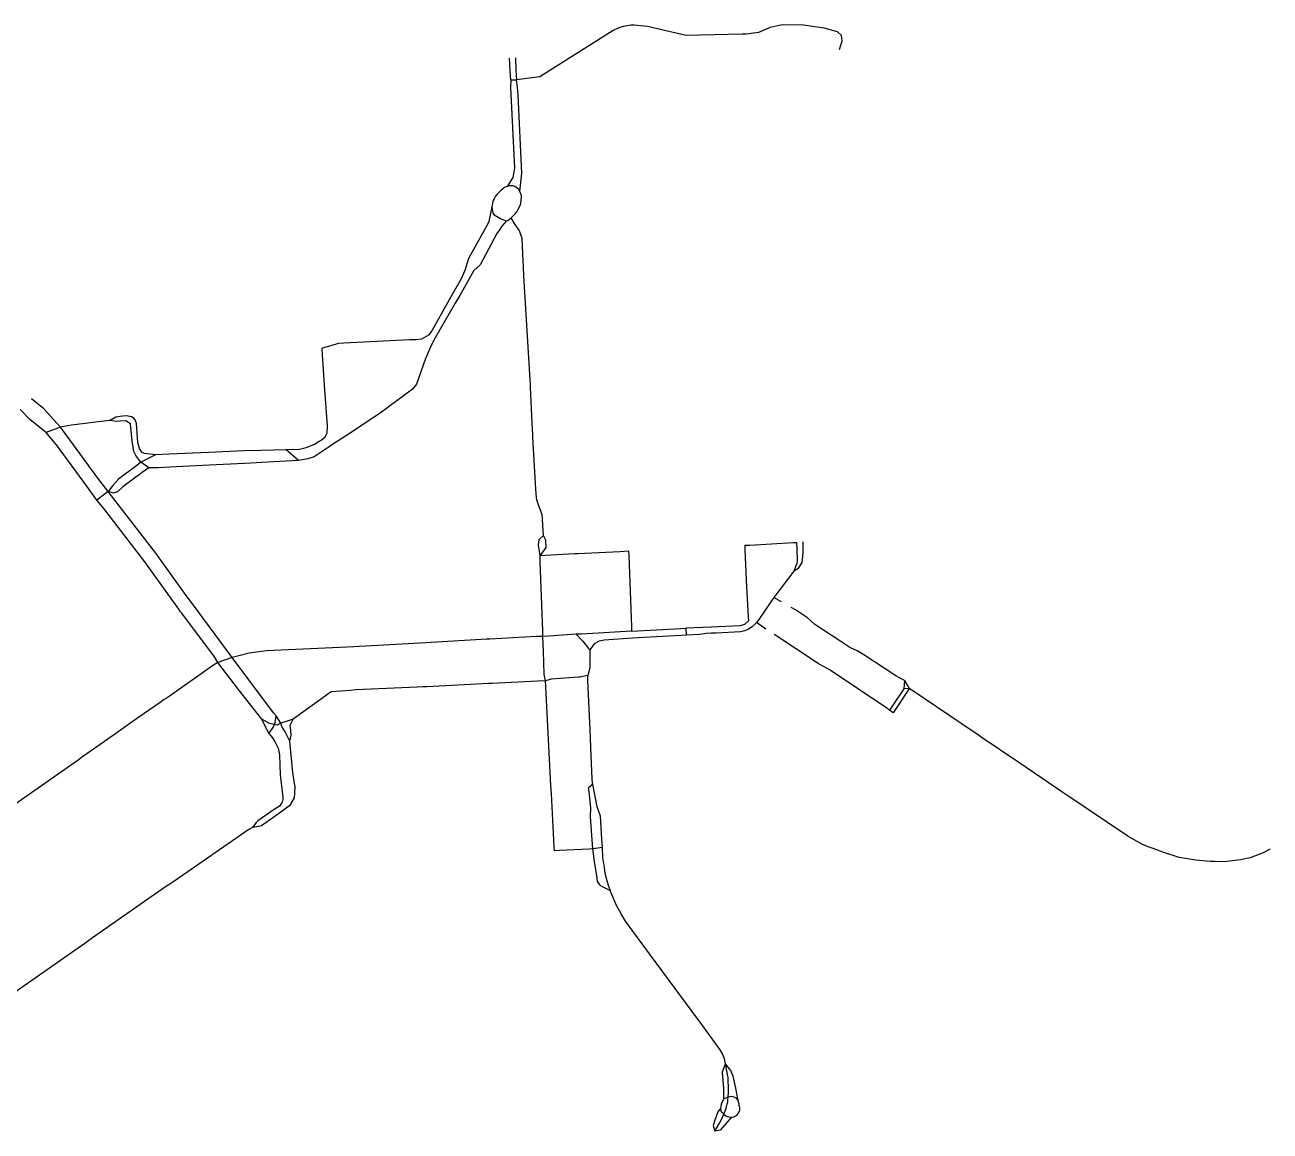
# Model space of a CAD drawing. Header units: inches. Extents: x 25490991 to 25511658, y 6671087 to 6685531.
# Drawn here: x 25496462 to 25498438, y 6671993 to 6673749 of the extents above; entities that cross this region are included whole.
import ezdxf

# ---------------------------------------------------------------- set-up
doc = ezdxf.new("R2010")
doc.units = ezdxf.units.IN
doc.header["$MEASUREMENT"] = 0

msp = doc.modelspace()

# ---------------------------------------------------------------- linework, layer by layer
for points in [[(25497484.3, 6673738.1), (25497450.1, 6673745.8), (25497429, 6673747.9), (25497424.3, 6673748.2), (25497411.5, 6673746.1), (25497404.5, 6673743.9), (25497395.9, 6673739.5), (25497279.5, 6673666), (25497251, 6673662.5)], [(25497600.4, 6673733.7), (25497511.4, 6673731.8), (25497484.3, 6673738.1)], [(25497755.1, 6673709.6), (25497759, 6673723.3), (25497758.4, 6673731.9), (25497751.7, 6673737.4), (25497730.9, 6673743.6), (25497697.9, 6673747.9), (25497664.2, 6673748.6), (25497645.2, 6673744.3), (25497626.2, 6673736.4), (25497606.7, 6673733.9)], [(25497606.7, 6673733.9), (25497600.4, 6673733.7)], [(25497232.4, 6673675.5), (25497231.4, 6673695.6)], [(25497240.5, 6673696.2), (25497241.4, 6673676)], [(25497233.1, 6673661.2), (25497232.4, 6673675.5)], [(25497241.4, 6673676), (25497242.3, 6673661.3)], [(25497233.1, 6673661.2), (25497232.7, 6673649.3)], [(25497233.1, 6673661.2), (25497242.3, 6673661.3)], [(25497251, 6673662.5), (25497242.3, 6673661.3)], [(25497244.1, 6673649.6), (25497242.3, 6673661.3)], [(25497232.7, 6673649.3), (25497238.9, 6673521.4), (25497236.5, 6673506.5), (25497227.7, 6673492.3)], [(25497247.5, 6673484.4), (25497250.6, 6673513.5), (25497244.9, 6673636.9), (25497244.1, 6673649.6)], [(25497227.7, 6673492.3), (25497227.2, 6673492.2), (25497223.5, 6673490.5), (25497220.4, 6673488.6), (25497217.9, 6673486.5), (25497215.6, 6673484.1), (25497213.1, 6673481.5), (25497211.1, 6673479.3), (25497208.8, 6673476.5), (25497206.7, 6673472.6), (25497205.4, 6673469.7), (25497204, 6673466), (25497203.6, 6673462.1), (25497203.4, 6673459.1), (25497203.4, 6673459)], [(25497247.6, 6673484.4), (25497246.1, 6673487.4), (25497243.6, 6673489.5), (25497239.6, 6673492), (25497238.4, 6673492.5), (25497237, 6673492.9), (25497234.8, 6673493.3), (25497232.8, 6673493.3), (25497230.8, 6673493.1), (25497227.7, 6673492.3)], [(25497234, 6673442.3), (25497234.5, 6673442.7), (25497237.2, 6673445.4), (25497240.1, 6673448.7), (25497242.7, 6673452), (25497244.6, 6673455), (25497248, 6673461.8), (25497249.2, 6673465.2), (25497249.6, 6673471.2), (25497250, 6673474.4), (25497250, 6673476.7), (25497250, 6673478), (25497249.3, 6673480.6), (25497248.3, 6673482.8), (25497247.6, 6673484.4)], [(25497203.4, 6673459.1), (25497198.5, 6673436.5), (25497196.7, 6673433)], [(25497203.4, 6673459), (25497203.8, 6673456.1), (25497204.3, 6673452.9), (25497205, 6673449.9), (25497206.7, 6673447), (25497216.9, 6673441.5), (25497221.7, 6673439), (25497224.4, 6673438), (25497226.5, 6673437.7)], [(25497226.5, 6673437.7), (25497226.5, 6673437.7), (25497228.7, 6673438.4), (25497231.9, 6673440.7), (25497234, 6673442.3)], [(25497239.1, 6673433.4), (25497234, 6673442.3)], [(25497196.7, 6673433), (25497194.4, 6673427.9), (25497166.3, 6673377.6)], [(25497215.3, 6673423.4), (25497211.3, 6673417.3), (25497184.9, 6673367.8)], [(25497226.5, 6673437.7), (25497218.9, 6673429), (25497215.3, 6673423.4)], [(25497253, 6673373.5), (25497251.4, 6673409.5), (25497247.2, 6673421.5), (25497239.1, 6673433.4)], [(25497184.9, 6673367.8), (25497174.5, 6673358.8), (25497152.2, 6673319.3)], [(25497166.3, 6673377.6), (25497160.1, 6673358.6)], [(25497253.4, 6673364.9), (25497253, 6673373.5)], [(25497254.2, 6673350.5), (25497253.4, 6673364.9)], [(25497160.1, 6673358.6), (25497154.5, 6673345.7), (25497135.7, 6673312.4)], [(25497264.1, 6673185.4), (25497254.2, 6673350.5)], [(25497135.7, 6673312.4), (25497115.3, 6673276.2), (25497107.8, 6673262.9), (25497102.9, 6673255.9), (25497091.3, 6673249.9)], [(25497145.1, 6673307.1), (25497113.2, 6673251.8), (25497105.7, 6673237.6)], [(25497152.2, 6673319.3), (25497145.1, 6673307.1)], [(25496959.2, 6673243), (25496947.4, 6673239.2)], [(25496968.3, 6673243.4), (25496959.2, 6673243)], [(25497073, 6673248.5), (25496968.3, 6673243.4)], [(25497082.7, 6673249), (25497073, 6673248.5)], [(25497091.3, 6673249.9), (25497082.7, 6673249)], [(25496947.4, 6673239.2), (25496934, 6673235.3)], [(25496934.3, 6673224.9), (25496934, 6673235.3)], [(25496937.5, 6673176.6), (25496934.3, 6673224.9)], [(25497105.7, 6673237.6), (25497104.5, 6673235.2), (25497097.1, 6673217.5), (25497087.5, 6673189), (25497084.1, 6673180.2)], [(25497264.5, 6673178.8), (25497264.1, 6673185.4)], [(25496942.2, 6673112.5), (25496937.5, 6673176.6)], [(25497084.1, 6673180.2), (25497083.4, 6673178.2), (25497077, 6673170.2), (25497026, 6673132.2), (25496970.8, 6673096.1)], [(25497264.8, 6673173.1), (25497264.5, 6673178.8)], [(25497267.7, 6673105.8), (25497264.8, 6673173.1)], [(25496518.6, 6673110.1), (25496491.9, 6673139.2), (25496472.5, 6673155.3)], [(25496469.6, 6673122.1), (25496454.5, 6673138.2)], [(25496495.9, 6673101.7), (25496469.6, 6673122.1)], [(25496596.4, 6673120.9), (25496606.3, 6673126.5), (25496612.5, 6673127.5)], [(25496612.5, 6673127.5), (25496617.4, 6673128.2), (25496623.6, 6673128.4), (25496630.5, 6673127)], [(25496641.3, 6673085.6), (25496639.3, 6673116.2), (25496636.9, 6673121.8), (25496634.7, 6673124.4), (25496630.5, 6673127)], [(25496518.6, 6673110.1), (25496495.9, 6673101.7)], [(25496530.4, 6673112.4), (25496518.6, 6673110.1)], [(25496528.9, 6673095.9), (25496518.6, 6673110.1)], [(25496536, 6673113.1), (25496530.4, 6673112.4)], [(25496596.4, 6673120.9), (25496536, 6673113.1)], [(25496613.5, 6673119.4), (25496607.7, 6673119), (25496596.4, 6673120.9)], [(25496632.5, 6673088.5), (25496629.9, 6673115.4), (25496622.5, 6673120.2), (25496613.5, 6673119.4)], [(25496927.7, 6673086.9), (25496932.3, 6673089.7), (25496938.6, 6673094.9), (25496942, 6673100.9), (25496942.2, 6673112.5)], [(25497268, 6673099.9), (25497267.7, 6673105.8)], [(25496508.7, 6673086.1), (25496495.9, 6673101.7)], [(25496560.2, 6673016.3), (25496512.2, 6673081.9), (25496508.7, 6673086.1)], [(25496577.6, 6673029.3), (25496528.9, 6673095.9)], [(25496638.3, 6673065.3), (25496635, 6673071.5), (25496633.8, 6673078.3), (25496632.5, 6673088.5)], [(25496647.6, 6673070.6), (25496644.1, 6673076.5), (25496641.3, 6673085.6)], [(25496836.7, 6673073.4), (25496898, 6673075.3), (25496908.6, 6673077.7), (25496920.5, 6673082.6), (25496927.7, 6673086.9)], [(25496953.6, 6673084.8), (25496945.2, 6673078.9)], [(25496970.8, 6673096.1), (25496953.6, 6673084.9)], [(25497268.4, 6673094.5), (25497268, 6673099.9)], [(25497273.1, 6673011.7), (25497268.4, 6673094.5)], [(25496646.1, 6673054.7), (25496638.3, 6673065.3)], [(25496669.1, 6673066.1), (25496646.1, 6673054.7)], [(25496669.1, 6673066.1), (25496651.7, 6673068.2), (25496647.6, 6673070.6)], [(25496690.9, 6673067.1), (25496669.1, 6673066.1)], [(25496753.8, 6673069.9), (25496690.9, 6673067.1)], [(25496810, 6673072.5), (25496753.8, 6673069.9)], [(25496821.5, 6673073), (25496810, 6673072.5)], [(25496821.5, 6673073), (25496836.7, 6673073.4)], [(25496896.5, 6673057.1), (25496876.4, 6673074.6)], [(25496936.9, 6673073.5), (25496927.7, 6673067.3), (25496921, 6673063.3), (25496911, 6673059.8), (25496896.5, 6673057.1)], [(25496945.2, 6673078.9), (25496936.9, 6673073.5)], [(25496639.5, 6673049.2), (25496610.4, 6673027.5), (25496601.8, 6673017.3)], [(25496646.1, 6673054.7), (25496639.5, 6673049.2)], [(25496658.8, 6673045.6), (25496646.1, 6673054.7)], [(25496658.8, 6673045.6), (25496648.1, 6673038)], [(25496692.1, 6673046.7), (25496674.2, 6673045.8), (25496658.8, 6673045.6)], [(25496754.5, 6673049.8), (25496692.1, 6673046.7)], [(25496810.8, 6673052.5), (25496754.5, 6673049.8)], [(25496820.8, 6673053), (25496810.8, 6673052.5)], [(25496837.7, 6673053.9), (25496820.8, 6673053)], [(25496896.5, 6673057.1), (25496837.7, 6673053.9)], [(25496594.2, 6673007.8), (25496577.6, 6673029.3)], [(25496648.1, 6673038), (25496617.5, 6673015.2), (25496609.1, 6673007.3)], [(25496576.1, 6672994.5), (25496560.2, 6673016.3)], [(25496594.2, 6673007.8), (25496576.1, 6672994.5)], [(25496601.8, 6673017.3), (25496594.2, 6673007.8)], [(25496605, 6672994.1), (25496594.2, 6673007.8)], [(25496609.1, 6673007.3), (25496602.6, 6673005.3), (25496594.2, 6673007.8)], [(25497273.3, 6673004.9), (25497273.1, 6673011.7)], [(25497274, 6672998.6), (25497273.3, 6673004.9)], [(25496587.4, 6672981.1), (25496576.1, 6672994.5)], [(25496669.8, 6672910), (25496605, 6672994.1)], [(25497278, 6672985.5), (25497274.5, 6672995), (25497274, 6672998.6)], [(25497285.1, 6672938.4), (25497283.2, 6672971.6), (25497278, 6672985.5)], [(25496652.6, 6672896.2), (25496587.4, 6672981.1)], [(25497277.4, 6672923.1), (25497278.5, 6672931.6), (25497285.1, 6672938.4)], [(25497279.9, 6672906.1), (25497289.2, 6672919.3), (25497288.7, 6672930.8)], [(25497288.7, 6672930.8), (25497285.1, 6672938.4)], [(25497612.8, 6672923), (25497681.3, 6672927)], [(25497681.3, 6672927), (25497686.9, 6672927.3)], [(25497686.9, 6672927.3), (25497687.2, 6672916.7)], [(25497696.6, 6672927.9), (25497696.6, 6672916.8)], [(25496715.4, 6672846.7), (25496669.8, 6672910)], [(25497279.9, 6672906.1), (25497277.4, 6672923.1)], [(25497296.6, 6672907.2), (25497279.9, 6672906.1)], [(25497280.1, 6672896.2), (25497279.9, 6672906.1)], [(25497334.8, 6672908.9), (25497296.6, 6672907.2)], [(25497339.7, 6672909.2), (25497334.8, 6672908.9)], [(25497406.1, 6672912.5), (25497339.7, 6672909.2)], [(25497420.7, 6672913.3), (25497406.1, 6672912.5)], [(25497421, 6672905.7), (25497420.7, 6672913.3)], [(25497425.2, 6672793.3), (25497421, 6672905.7)], [(25497604.7, 6672922.6), (25497612.8, 6672923)], [(25497604.7, 6672922.6), (25497604.9, 6672915.8)], [(25497604.9, 6672915.8), (25497607, 6672867.7)], [(25497696.6, 6672916.8), (25497696.6, 6672911.6), (25497695.9, 6672899.9), (25497695.2, 6672895.3), (25497689.1, 6672885.4), (25497682.5, 6672881.7)], [(25497687.2, 6672916.7), (25497687.7, 6672898.2), (25497687.2, 6672893.8), (25497686.1, 6672891.2), (25497682.5, 6672881.7)], [(25496706.1, 6672821.4), (25496652.6, 6672896.2)], [(25497283.9, 6672786.7), (25497280.1, 6672896.2)], [(25497607, 6672867.7), (25497607.6, 6672856.9)], [(25497682.5, 6672881.7), (25497650.8, 6672840)], [(25496726.1, 6672832.2), (25496715.4, 6672846.7)], [(25497607.6, 6672856.9), (25497610.2, 6672809.5)], [(25496729.5, 6672827.5), (25496726.1, 6672832.2)], [(25496780.4, 6672758.7), (25496729.5, 6672827.5)], [(25497644.8, 6672831.3), (25497626.7, 6672804.9)], [(25497650.8, 6672840), (25497644.8, 6672831.3)], [(25497658.4, 6672835.5), (25497650.8, 6672840)], [(25497662.8, 6672833), (25497658.4, 6672835.5)], [(25496709.1, 6672817.3), (25496706.1, 6672821.4)], [(25496711.1, 6672814.7), (25496709.1, 6672817.3)], [(25496762.8, 6672745.7), (25496711.1, 6672814.7)], [(25497610.2, 6672809.5), (25497610.4, 6672803), (25497604.4, 6672796.8), (25497597.1, 6672794.7), (25497551.4, 6672792.8)], [(25497685, 6672820.1), (25497678.4, 6672823.9)], [(25497688.4, 6672818.1), (25497685, 6672820.1)], [(25497755.7, 6672770.9), (25497715.7, 6672797.2), (25497704.4, 6672807.5), (25497688.4, 6672818.1)], [(25497284.2, 6672778.1), (25497283.9, 6672786.7)], [(25497425.5, 6672786.2), (25497353.9, 6672782.4)], [(25497425.5, 6672786.2), (25497425.2, 6672793.3)], [(25497425.5, 6672786.2), (25497434.8, 6672786.7)], [(25497434.8, 6672786.7), (25497503.2, 6672790.6)], [(25497503.2, 6672790.6), (25497511.2, 6672791.1)], [(25497551.4, 6672792.8), (25497511.2, 6672791.1)], [(25497511.2, 6672791.1), (25497511.7, 6672779.9)], [(25497623.2, 6672799.9), (25497616.5, 6672793.2), (25497610.6, 6672789.3), (25497604.8, 6672787.1), (25497597.6, 6672785.4), (25497559.2, 6672783.4), (25497551.3, 6672783.2)], [(25497626.7, 6672804.9), (25497623.2, 6672799.9)], [(25497630.7, 6672794.9), (25497623.2, 6672799.9)], [(25497638.3, 6672789.8), (25497630.7, 6672794.9)], [(25497089.3, 6672767.3), (25496993.3, 6672762.2)], [(25497186.3, 6672773), (25497089.3, 6672767.3)], [(25497194.8, 6672773.6), (25497186.3, 6672773)], [(25497200, 6672773.8), (25497194.8, 6672773.6)], [(25497274, 6672777.7), (25497200, 6672773.8)], [(25497284.2, 6672778.1), (25497274, 6672777.7)], [(25497293.7, 6672778.6), (25497284.2, 6672778.1)], [(25497285.1, 6672754.1), (25497284.2, 6672778.1)], [(25497337.2, 6672781.5), (25497293.7, 6672778.6)], [(25497345.4, 6672781.8), (25497337.2, 6672781.5)], [(25497337.2, 6672781.5), (25497347.4, 6672770.4)], [(25497353.9, 6672782.4), (25497345.4, 6672781.8)], [(25497347.4, 6672770.4), (25497356.6, 6672758.9)], [(25497365.8, 6672766.1), (25497360.5, 6672759.1)], [(25497435.6, 6672775.6), (25497426.3, 6672775.1), (25497381.3, 6672772), (25497373.5, 6672770.3), (25497365.8, 6672766.1)], [(25497503.7, 6672779.4), (25497435.6, 6672775.6)], [(25497511.7, 6672779.9), (25497503.7, 6672779.4)], [(25497551.3, 6672783.2), (25497543.5, 6672782.9), (25497533.4, 6672781), (25497511.7, 6672779.9)], [(25497655.3, 6672778.6), (25497651.5, 6672781.1)], [(25497714.8, 6672739.1), (25497655.3, 6672778.6)], [(25497850.1, 6672712.4), (25497844.3, 6672715.5), (25497793.7, 6672749), (25497783.1, 6672755), (25497771.2, 6672760.7), (25497755.7, 6672770.9)], [(25496791.1, 6672744.4), (25496780.4, 6672758.7)], [(25496801.8, 6672747.4), (25496791.1, 6672744.4)], [(25496837.7, 6672754.2), (25496818.1, 6672751.7), (25496801.8, 6672747.4)], [(25496973.8, 6672761.2), (25496845.6, 6672755.1), (25496837.7, 6672754.2)], [(25496984.2, 6672761.7), (25496973.8, 6672761.2)], [(25496993.3, 6672762.2), (25496984.2, 6672761.7)], [(25497286.2, 6672718.2), (25497285.1, 6672754.1)], [(25497356.6, 6672758.9), (25497358.6, 6672756.6)], [(25497360.5, 6672759.1), (25497358.6, 6672756.6)], [(25497358.6, 6672756.6), (25497358.9, 6672728.3)], [(25496761.6, 6672732.2), (25496687.7, 6672680.7)], [(25496768.2, 6672736.6), (25496761.6, 6672732.2)], [(25496768.2, 6672736.6), (25496762.8, 6672745.7)], [(25496791.1, 6672744.4), (25496768.2, 6672736.6)], [(25496838.3, 6672646.7), (25496800.9, 6672693.9), (25496768.2, 6672736.6)], [(25496860.7, 6672651.9), (25496856.7, 6672656.9), (25496791.1, 6672744.4)], [(25497358.9, 6672728.3), (25497355.6, 6672716)], [(25497721.4, 6672734.7), (25497714.8, 6672739.1)], [(25497729.8, 6672730.1), (25497721.4, 6672734.7)], [(25497828.5, 6672665), (25497738.6, 6672725.3), (25497729.8, 6672730.1)], [(25497275.7, 6672706.8), (25497203.5, 6672703.5)], [(25497288.3, 6672707.3), (25497275.7, 6672706.8)], [(25497288.3, 6672707.3), (25497286.2, 6672718.2)], [(25497297.2, 6672710.1), (25497288.3, 6672707.3)], [(25497288.9, 6672698.1), (25497288.3, 6672707.3)], [(25497340.7, 6672713.3), (25497297.2, 6672710.1)], [(25497355.6, 6672716), (25497342.5, 6672713.4), (25497340.7, 6672713.3)], [(25497355.8, 6672708.3), (25497355.6, 6672716)], [(25497359.2, 6672629.8), (25497355.8, 6672708.3)], [(25497858.3, 6672708.2), (25497850.1, 6672712.4)], [(25497858.3, 6672708.2), (25497857.1, 6672695)], [(25497858.3, 6672708.2), (25497865.7, 6672695.2)], [(25496978.9, 6672692.4), (25496948.4, 6672690.2), (25496888, 6672646.8)], [(25496986.8, 6672693), (25496978.9, 6672692.4)], [(25496999.7, 6672693.6), (25496986.8, 6672693)], [(25497084.7, 6672697.5), (25496999.7, 6672693.6)], [(25497093.5, 6672697.9), (25497084.7, 6672697.5)], [(25497100.1, 6672698.2), (25497093.5, 6672697.9)], [(25497188.8, 6672702.8), (25497100.1, 6672698.2)], [(25497197.9, 6672703.3), (25497188.8, 6672702.8)], [(25497203.5, 6672703.5), (25497197.9, 6672703.3)], [(25497297, 6672541.5), (25497288.9, 6672698.1)], [(25497856.1, 6672693.5), (25497841.9, 6672672.1)], [(25497861.9, 6672689.4), (25497847.7, 6672668)], [(25497857.1, 6672695), (25497856.1, 6672693.5)], [(25497865.7, 6672695.2), (25497857.1, 6672695)], [(25497865.7, 6672695.2), (25497861.9, 6672689.4)], [(25497869.6, 6672692.6), (25497865.7, 6672695.2)], [(25497967.7, 6672626.6), (25497869.6, 6672692.6)], [(25496676.9, 6672673.3), (25496642.8, 6672649.9)], [(25496683.2, 6672677.7), (25496676.9, 6672673.3)], [(25496687.7, 6672680.7), (25496683.2, 6672677.7)], [(25497841.9, 6672672.1), (25497834.5, 6672660.9)], [(25497847.7, 6672668), (25497840.4, 6672656.9)], [(25496642.8, 6672649.9), (25496593.5, 6672615)], [(25496849.4, 6672624), (25496856.1, 6672633.3), (25496859.1, 6672641.2), (25496860.7, 6672651.9)], [(25496868.2, 6672640.4), (25496860.7, 6672651.9)], [(25497834.5, 6672660.9), (25497828.5, 6672665)], [(25497840.4, 6672656.9), (25497834.5, 6672660.9)], [(25496868.2, 6672640.4), (25496862.2, 6672637.2), (25496850.5, 6672639.6), (25496838.1, 6672646.9)], [(25496849.4, 6672624), (25496838.3, 6672646.7)], [(25496878.1, 6672643.5), (25496868.2, 6672640.4)], [(25496882.8, 6672611.6), (25496875.3, 6672626.6), (25496869.7, 6672635.2), (25496868.2, 6672640.4)], [(25496888, 6672646.8), (25496878.1, 6672643.5)], [(25496882.8, 6672611.6), (25496884.4, 6672621.1), (25496883.4, 6672634.4)], [(25496883.4, 6672634.4), (25496883.2, 6672637.4), (25496888, 6672646.8)], [(25497361, 6672589.2), (25497359.2, 6672629.8)], [(25496593.5, 6672615), (25496558.8, 6672590.6)], [(25496849.4, 6672624), (25496854.8, 6672616.9)], [(25496854.8, 6672616.9), (25496859, 6672611.5), (25496863.8, 6672600.8), (25496866.1, 6672590.1), (25496867.4, 6672558.3), (25496871.2, 6672523)], [(25496890.3, 6672541.4), (25496887.3, 6672562), (25496882.8, 6672611.6)], [(25497974.9, 6672621.8), (25497967.7, 6672626.6)], [(25497980.1, 6672618.3), (25497974.9, 6672621.8)], [(25498039.4, 6672577.9), (25497980.1, 6672618.3)], [(25496558.8, 6672590.6), (25496553.4, 6672586.9)], [(25497363.1, 6672545.1), (25497362.5, 6672552.2), (25497361, 6672589.2)], [(25496546.4, 6672581.9), (25496430.2, 6672500)], [(25496553.4, 6672586.9), (25496546.4, 6672581.9)], [(25498097.8, 6672538.2), (25498039.4, 6672577.9)], [(25496890.3, 6672541.4), (25496889.7, 6672528.1)], [(25497297.4, 6672534.7), (25497297, 6672541.5)], [(25497297.8, 6672528.6), (25497297.4, 6672534.7)], [(25497363.3, 6672543.3), (25497356.8, 6672537.5)], [(25497357.4, 6672532.1), (25497356.8, 6672537.5)], [(25497359.6, 6672491.9), (25497360.2, 6672506.2), (25497357.4, 6672532.1)], [(25497363.3, 6672543.3), (25497363.1, 6672545.1)], [(25497365.5, 6672532.7), (25497363.3, 6672543.3)], [(25497375.4, 6672492.9), (25497370.5, 6672507.6), (25497365.5, 6672532.7)], [(25498107.7, 6672531.5), (25498097.8, 6672538.2)], [(25498117.6, 6672524.8), (25498107.7, 6672531.5)], [(25496871.2, 6672523), (25496871.4, 6672519.9), (25496870.8, 6672516.6), (25496869.3, 6672513.3), (25496865.9, 6672508.5), (25496857.7, 6672503.3), (25496831.5, 6672485.4), (25496829.3, 6672482.7)], [(25496889.5, 6672521.6), (25496881.8, 6672509.3), (25496876.6, 6672505.3)], [(25496889.7, 6672528.1), (25496889.5, 6672521.6)], [(25497302.1, 6672444.3), (25497297.8, 6672528.6)], [(25498233.9, 6672448.7), (25498212.9, 6672461), (25498117.6, 6672524.8)], [(25496876.6, 6672505.3), (25496868.1, 6672498.9), (25496837.7, 6672477.2), (25496832.8, 6672476.3)], [(25497362.2, 6672455.4), (25497359.6, 6672491.9)], [(25497377.9, 6672456.2), (25497375.4, 6672492.9)], [(25496817.5, 6672471.8), (25496698.6, 6672389.3)], [(25496823.1, 6672474.7), (25496817.5, 6672471.8)], [(25496829.3, 6672482.7), (25496823.1, 6672474.7)], [(25496832.8, 6672476.3), (25496823.1, 6672474.7)], [(25497363.3, 6672440.8), (25497362.2, 6672455.4)], [(25497378.9, 6672442.8), (25497377.9, 6672456.2)], [(25497302.4, 6672437.8), (25497302.1, 6672444.3)], [(25497310.7, 6672438.2), (25497302.4, 6672437.8)], [(25497357.4, 6672440.5), (25497310.7, 6672438.2)], [(25497363.3, 6672440.8), (25497357.4, 6672440.5)], [(25497378.9, 6672442.8), (25497363.3, 6672440.8)], [(25497371, 6672389), (25497370, 6672398.5), (25497366.7, 6672417.3), (25497363.3, 6672440.8)], [(25497391.4, 6672374.2), (25497388.5, 6672382.6), (25497385.3, 6672393.8), (25497383.3, 6672401.6), (25497381.8, 6672411.2), (25497379.5, 6672427.2), (25497378.9, 6672442.8)], [(25498244.9, 6672444.3), (25498233.9, 6672448.7)], [(25498252.7, 6672441.7), (25498244.9, 6672444.3)], [(25498350.6, 6672420.6), (25498343.2, 6672420.8), (25498320.8, 6672422.7), (25498294.2, 6672427.3), (25498268, 6672435.6), (25498252.7, 6672441.7)], [(25498427.5, 6672434.5), (25498406.8, 6672426.6), (25498391.5, 6672423.5), (25498366.3, 6672420.1)], [(25498438.4, 6672440.3), (25498427.5, 6672434.5)], [(25498366.3, 6672420.1), (25498350.6, 6672420.6)], [(25496685.3, 6672380.4), (25496569.4, 6672299.5)], [(25496693.7, 6672386.1), (25496685.3, 6672380.4)], [(25496698.6, 6672389.3), (25496693.7, 6672386.1)], [(25497391.4, 6672374.2), (25497378.9, 6672380.6), (25497376.9, 6672381.9), (25497375.1, 6672383.3), (25497373.2, 6672385.8), (25497371, 6672389)], [(25497573.8, 6672099.5), (25497572.5, 6672107.5), (25497569.5, 6672115.3), (25497565.8, 6672121.9), (25497536.3, 6672162.1), (25497519.3, 6672185.1), (25497474.6, 6672245.9), (25497454.9, 6672272.3), (25497415.4, 6672325.9), (25497408.2, 6672337.9), (25497401.3, 6672351.2), (25497392.1, 6672372.3), (25497391.4, 6672374.2)], [(25496563.6, 6672295.5), (25496557.1, 6672290.8)], [(25496569.4, 6672299.5), (25496563.6, 6672295.5)], [(25496557.1, 6672290.8), (25496429, 6672201.5)], [(25497571.5, 6672055.2), (25497571.4, 6672060.5), (25497569.4, 6672085.4), (25497569.2, 6672087.1), (25497573.8, 6672099.5)], [(25497591.5, 6672055.1), (25497590.6, 6672061.3), (25497586, 6672079.9), (25497582.6, 6672089.1), (25497573.8, 6672099.5)], [(25497578.6, 6672054.8), (25497578.7, 6672057.4), (25497578.2, 6672078.2), (25497578, 6672079.9), (25497573.8, 6672099.5)], [(25497571.6, 6672044.4), (25497571.5, 6672055.2)], [(25497578.1, 6672046.8), (25497578.6, 6672054.8)], [(25497594.1, 6672041.7), (25497591.5, 6672055.1)], [(25497571.6, 6672044.4), (25497571.6, 6672044.4), (25497568.7, 6672039.5), (25497567.2, 6672035.5), (25497566.5, 6672031.8), (25497565.9, 6672029), (25497565.9, 6672029)], [(25497571.4, 6672019.9), (25497573.7, 6672025.3), (25497574.8, 6672027.9), (25497575.8, 6672031.6), (25497576.7, 6672035.5), (25497577.5, 6672039.3), (25497577.9, 6672042.4), (25497578.1, 6672046.8)], [(25497578.2, 6672046.7), (25497571.6, 6672044.4)], [(25497594.1, 6672041.7), (25497592.3, 6672044.7), (25497590.1, 6672045.9), (25497587.9, 6672046.8), (25497585.8, 6672047.3), (25497583.7, 6672047.6), (25497581, 6672047.5), (25497578.9, 6672047), (25497578.2, 6672046.7)], [(25497596.3, 6672024.7), (25497596.6, 6672025.7), (25497596.6, 6672028), (25497596.6, 6672029.8), (25497596.3, 6672031.9), (25497596, 6672033.5), (25497595.6, 6672035.6), (25497595.2, 6672037.1), (25497594.6, 6672039.7), (25497594.1, 6672041.7), (25497594.1, 6672041.7)], [(25497565.9, 6672029), (25497562.1, 6672023.7), (25497557.3, 6672010.1), (25497554.4, 6672001.8), (25497556.9, 6671992.9)], [(25497556.9, 6671992.9), (25497564.4, 6672005.3), (25497567.1, 6672010.5), (25497569.4, 6672015.1), (25497571.4, 6672019.9)], [(25497583.7, 6672015.1), (25497565.4, 6671994.5), (25497556.9, 6671992.9)], [(25497565.9, 6672029), (25497566.8, 6672024.4), (25497571.4, 6672019.9)], [(25497571.4, 6672019.9), (25497572.4, 6672018.9), (25497574.4, 6672017.4), (25497576.7, 6672016.2), (25497579.2, 6672015.4), (25497581.6, 6672015), (25497583.7, 6672015.1)], [(25497583.7, 6672015.1), (25497584.3, 6672015.1), (25497587.4, 6672015.8), (25497590.2, 6672017.2), (25497590.8, 6672017.6)], [(25497590.8, 6672017.6), (25497592.6, 6672018.9), (25497594.3, 6672021), (25497595.7, 6672023.3), (25497596.3, 6672024.7)]]:
    msp.add_lwpolyline(points)
msp.add_point((25497203.4, 6673459))

doc.saveas('drawing.dxf')
